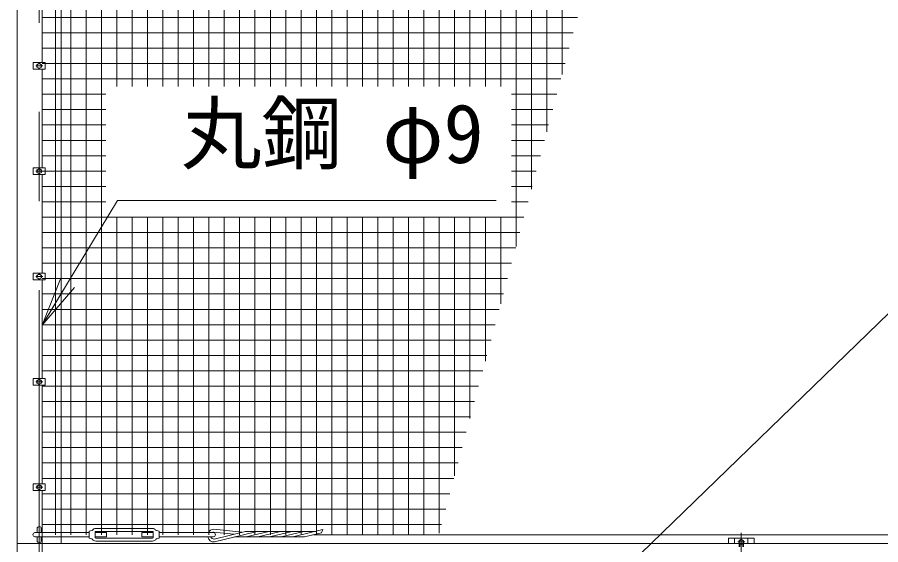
# Model space of a CAD drawing. Units: millimetres at full size; details may follow other scales. Extents: x -14699 to 14701, y -10394 to 10396.
# Drawn here: x -11706 to -9246, y 1270 to 2772 of the extents above; entities that cross this region are included whole.
import ezdxf
from ezdxf.enums import TextEntityAlignment as Align

# ---------------------------------------------------------------- set-up
doc = ezdxf.new("R2010")
doc.units = ezdxf.units.MM
doc.header["$LTSCALE"] = 40
doc.linetypes.add('USER1', pattern=[50.8, 31.75, -6.35, 6.35, -6.35])
for name, color, linetype, lineweight in [('0-0_D-STR3', 3, 'Continuous', 13), ('0-1_D-STR1', 1, 'Continuous', 18), ('0-2_D-BMK', 2, 'USER1', 13), ('0-7_0', 7, 'Continuous', 18), ('0-9_D-STR-TXT', 7, 'Continuous', 13), ('0-B_D-STR2', 7, 'Continuous', 13)]:
    doc.layers.add(name, color=color, linetype=linetype, lineweight=lineweight)
doc.styles.add('ＭＳ ゴシック', font='')
doc.styles.get('ＭＳ ゴシック').set_extended_font_data('MS Gothic')

# ---------------------------------------------------------------- blocks, each defined once
blk = doc.blocks.new('_Open')
at = {"layer": '0-7_0'}
blk.add_line((-40, 6.67), (0, 0), dxfattribs=at)
blk.add_lwpolyline([(-40, -6.67), (0, 0), (-40, 0)], dxfattribs=at)

msp = doc.modelspace()

# ---------------------------------------------------------------- linework, layer by layer
at = {"layer": '0-0_D-STR3'}
for p, q in [((-11332.09, -113.42), (-6328.74, 4733.1)), ((-11634.62, 2642.81), (-11634.62, 2923.81)), ((-11660.32, 2642.81), (-11625.92, 2642.81)), ((-11660.32, 2642.81), (-11660.32, 2623.81)), ((-11649.62, 2637.07), (-11643.12, 2640.82)), ((-11649.62, 2629.56), (-11649.62, 2637.07)), ((-11643.12, 2640.82), (-11636.62, 2637.07)), ((-11636.62, 2637.07), (-11636.62, 2629.56)), ((-11625.92, 2642.81), (-11625.92, 2623.81)), ((-11660.32, 2623.81), (-11625.92, 2623.81)), ((-11643.12, 2625.81), (-11649.62, 2629.56)), ((-11636.62, 2629.56), (-11643.12, 2625.81)), ((-11634.62, 2342.81), (-11634.62, 2623.81)), ((-11660.32, 2342.81), (-11625.92, 2342.81)), ((-11660.32, 2342.81), (-11660.32, 2323.81)), ((-11649.62, 2337.07), (-11643.12, 2340.82)), ((-11649.62, 2329.56), (-11649.62, 2337.07)), ((-11643.12, 2340.82), (-11636.62, 2337.07)), ((-11636.62, 2337.07), (-11636.62, 2329.56)), ((-11625.92, 2342.81), (-11625.92, 2323.81)), ((-11660.32, 2323.81), (-11625.92, 2323.81)), ((-11643.12, 2325.81), (-11649.62, 2329.56)), ((-11636.62, 2329.56), (-11643.12, 2325.81)), ((-11634.62, 2042.81), (-11634.62, 2323.81)), ((-11660.32, 2042.81), (-11625.92, 2042.81)), ((-11660.32, 2042.81), (-11660.32, 2023.81)), ((-11625.92, 2042.81), (-11625.92, 2023.81)), ((-11660.32, 2023.81), (-11625.92, 2023.81)), ((-11649.62, 2037.07), (-11643.12, 2040.82)), ((-11649.62, 2029.56), (-11649.62, 2037.07)), ((-11643.12, 2025.81), (-11649.62, 2029.56)), ((-11643.12, 2040.82), (-11636.62, 2037.07)), ((-11636.62, 2029.56), (-11643.12, 2025.81)), ((-11636.62, 2037.07), (-11636.62, 2029.56)), ((-11634.62, 1742.81), (-11634.62, 2023.81)), ((-11660.32, 1742.81), (-11625.92, 1742.81)), ((-11660.32, 1742.81), (-11660.32, 1723.81)), ((-11660.32, 1723.81), (-11625.92, 1723.81)), ((-11649.62, 1737.07), (-11643.12, 1740.82)), ((-11649.62, 1729.56), (-11649.62, 1737.07)), ((-11643.12, 1725.81), (-11649.62, 1729.56)), ((-11643.12, 1740.82), (-11636.62, 1737.07)), ((-11636.62, 1729.56), (-11643.12, 1725.81)), ((-11636.62, 1737.07), (-11636.62, 1729.56)), ((-11634.62, 1442.81), (-11634.62, 1723.81)), ((-11625.92, 1742.81), (-11625.92, 1723.81)), ((-11660.32, 1442.81), (-11625.92, 1442.81)), ((-11660.32, 1442.81), (-11660.32, 1423.81)), ((-11649.62, 1437.07), (-11643.12, 1440.82)), ((-11649.62, 1429.56), (-11649.62, 1437.07)), ((-11643.12, 1425.81), (-11649.62, 1429.56)), ((-11643.12, 1440.82), (-11636.62, 1437.07)), ((-11636.62, 1429.56), (-11643.12, 1425.81)), ((-11636.62, 1437.07), (-11636.62, 1429.56)), ((-11625.92, 1442.81), (-11625.92, 1423.81)), ((-11660.32, 1423.81), (-11625.92, 1423.81)), ((-11634.62, 1182.81), (-11634.62, 1423.81)), ((-11655.12, 1304.31), (-11501.12, 1304.31)), ((-11649.12, 1315.31), (-11649.12, 1304.31)), ((-11637.12, 1315.31), (-11637.12, 1304.31)), ((-11501.12, 1308.31), (-11493.32, 1309.99)), ((-11501.12, 1288.31), (-11501.12, 1308.31)), ((-11484.12, 1290.81), (-11484.12, 1305.81)), ((-11484.12, 1304.31), (-11451.12, 1304.31)), ((-11482.12, 1316.31), (-11320.12, 1316.31)), ((-11482.12, 1307.81), (-11320.12, 1307.81)), ((-11351.12, 1292.31), (-11351.12, 1304.31)), ((-11351.12, 1304.31), (-11318.12, 1304.31)), ((-11318.12, 1290.81), (-11318.12, 1305.81)), ((-11301.12, 1304.31), (-11147.12, 1304.31)), ((-11146.26, 1305.67), (-11088.58, 1299.68)), ((-11146.04, 1313.69), (-11065.72, 1305.35)), ((-11144.86, 1285.73), (-11059.19, 1306.97)), ((-11143.62, 1277.8), (-11025.95, 1306.97)), ((-10856.2, 1307.85), (-11051.97, 1307.85)), ((-11049.97, 1292.78), (-10992.71, 1306.97)), ((-11016.73, 1292.78), (-10959.47, 1306.97)), ((-10983.49, 1292.78), (-10926.23, 1306.97)), ((-10950.25, 1292.78), (-10892.99, 1306.97)), ((-10917.01, 1292.78), (-10835.19, 1313.06)), ((-10883.77, 1292.78), (-10839.09, 1303.85)), ((-11655.12, 1292.31), (-11501.12, 1292.31)), ((-11649.12, 1292.31), (-11649.12, 1281.31)), ((-11637.12, 1292.31), (-11637.12, 1281.31)), ((-11501.12, 1288.31), (-11493.32, 1286.64)), ((-11482.12, 1288.81), (-11320.12, 1288.81)), ((-11482.12, 1280.31), (-11320.12, 1280.31)), ((-11351.12, 1292.31), (-11318.12, 1292.31)), ((-11301.12, 1288.31), (-11308.92, 1286.64)), ((-11301.12, 1292.31), (-11147.12, 1292.31)), ((-10890.05, 1291.89), (-11086.77, 1291.89)), ((-10861.43, 1298.31), (1156.88, 1298.31)), ((-9643.12, 1285.32), (-9649.62, 1281.57)), ((-9649.62, 1281.57), (-9649.62, 1274.06)), ((-9636.62, 1281.57), (-9643.12, 1285.32)), ((-9636.62, 1274.06), (-9636.62, 1281.57)), ((-9649.62, 1274.06), (-9643.12, 1270.31)), ((-9649.37, 1273.92), (-9649.37, 1263.81)), ((-9647.37, 1272.76), (-9647.37, 1263.81)), ((-9643.12, 1270.31), (-9636.62, 1274.06)), ((-9638.87, 1272.76), (-9638.87, 1263.81)), ((-9636.87, 1273.92), (-9636.87, 1263.81))]:
    msp.add_line(p, q, dxfattribs=at)
for points in [[(-11484.12, 1292.31), (-11451.12, 1292.31), (-11451.12, 1304.31)], [(-11301.12, 1288.31), (-11301.12, 1308.31), (-11308.92, 1309.99)]]:
    msp.add_lwpolyline(points, dxfattribs=at)
for centre in [(-11643.12, 2633.31), (-11643.12, 2333.31), (-11643.12, 2033.31), (-11643.12, 1733.31), (-11643.12, 1433.31), (-9643.12, 1277.81)]:
    msp.add_circle(centre, 6.25, dxfattribs=at)
for centre, radius, start, end in [((-11655.12, 1298.31), 6, 90, 270), ((-11643.12, 1315.31), 6, 0, 180), ((-11494.16, 1313.9), 4, 282.09925, 326.11888), ((-11482.12, 1305.81), 10.5, 90, 146.11888), ((-11482.12, 1305.81), 2, 90, 180), ((-11320.12, 1305.81), 10.5, 33.88112, 90), ((-11320.12, 1305.81), 2, 0, 90), ((-11308.08, 1313.9), 4, 213.88112, 257.90075), ((-11145.24, 1295.72), 18, 92.82496, 151.48944), ((-11145.24, 1295.72), 10, 95.82544, 120.77566), ((-11147.12, 1298.31), 6, 270, 90), ((-11051.97, 1277.85), 30, 90, 103.92636), ((-11018.73, 1277.85), 30, 90, 103.92636), ((-10985.49, 1277.85), 30, 90, 103.92636), ((-10952.25, 1277.85), 30, 90, 103.92636), ((-10919.01, 1277.85), 30, 90, 103.92636), ((-10885.77, 1277.85), 30, 90, 103.92636), ((-10902.46, 1336.11), 71.11, 333.02173, 341.08588), ((-11643.12, 1281.31), 6, 180, 0), ((-11494.16, 1282.73), 4, 33.88112, 77.90075), ((-11482.12, 1290.81), 10.5, 213.88112, 270), ((-11482.12, 1290.81), 2, 180, 270), ((-11320.12, 1290.81), 2, 270, 0), ((-11320.12, 1290.81), 10.5, 270, 326.11888), ((-11308.08, 1282.73), 4, 102.09925, 146.11888), ((-11145.24, 1295.72), 18, 191.63319, 275.17572), ((-11145.24, 1295.72), 10, 199.92759, 272.18972), ((-11057.19, 1321.89), 30, 270, 283.92645), ((-11023.95, 1321.89), 30, 270, 283.92645), ((-10990.71, 1321.89), 30, 270, 283.92645), ((-10957.47, 1321.89), 30, 270, 283.92645), ((-10924.23, 1321.89), 30, 270, 283.92645), ((-10890.99, 1321.89), 30, 270, 283.92645)]:
    msp.add_arc(centre, radius, start, end, dxfattribs=at)
at = {"layer": '0-1_D-STR1'}
for p, q in [((-11580.62, 1273.31), (-11580.62, 5543.31)), ((-9662.12, 1273.31), (-9662.12, 1288.31)), ((-9624.12, 1273.31), (-9624.12, 1288.31)), ((-9606.62, 1273.31), (-9606.62, 1288.31)), ((-11705.62, 1273.31), (1156.88, 1273.31))]:
    msp.add_line(p, q, dxfattribs=at)
for points in [[(-11580.62, 5543.31), (-11705.62, 5543.31), (-11705.62, -1256.69), (-11580.62, -1256.69), (-11580.62, -496.69)], [(-9679.62, 1273.31), (-9679.62, 1288.31), (-9606.62, 1288.31)]]:
    msp.add_lwpolyline(points, dxfattribs=at)
at = {"layer": '0-2_D-BMK'}
for p, q in [((-11643.12, -1307.69), (-11643.12, 5594.31)), ((-11653.12, 2633.31), (-11633.12, 2633.31)), ((-11653.12, 2333.31), (-11633.12, 2333.31)), ((-11653.12, 2033.31), (-11633.12, 2033.31)), ((-11653.12, 1733.31), (-11633.12, 1733.31)), ((-11653.12, 1433.31), (-11633.12, 1433.31)), ((-9643.12, 1303.31), (-9643.12, -796.69)), ((-9633.12, 1277.81), (-9653.12, 1277.81))]:
    msp.add_line(p, q, dxfattribs=at)
at = {"layer": '0-9_D-STR-TXT'}
msp.add_lwpolyline([(-10341.85, 2249.85), (-11419.96, 2249.85), (-11633.58, 1896.57)], dxfattribs=at)
at = {"layer": '0-B_D-STR2'}
for p, q in [((-11597.18, 1298.31), (-11597.18, 5443.31)), ((-11553.43, 1298.31), (-11553.43, 5443.31)), ((-11509.68, 1298.31), (-11509.68, 5443.31)), ((-11465.93, 1298.31), (-11465.93, 5443.31)), ((-11422.18, 2574.52), (-11422.18, 5443.31)), ((-11378.43, 2574.52), (-11378.43, 5443.31)), ((-11334.68, 2574.52), (-11334.68, 5443.31)), ((-11290.93, 2574.52), (-11290.93, 5443.31)), ((-11247.18, 2574.52), (-11247.18, 5443.31)), ((-11203.43, 2574.52), (-11203.43, 5443.31)), ((-11159.68, 2574.52), (-11159.68, 5443.31)), ((-11115.93, 2574.52), (-11115.93, 5443.31)), ((-11072.18, 2574.52), (-11072.18, 5443.31)), ((-11028.43, 2574.52), (-11028.43, 5443.31)), ((-10984.68, 2574.52), (-10984.68, 5443.31)), ((-10940.93, 2574.52), (-10940.93, 5443.31)), ((-10897.18, 2574.52), (-10897.18, 5443.31)), ((-10853.43, 2574.52), (-10853.43, 5443.31)), ((-10809.68, 2574.52), (-10809.68, 5443.31)), ((-10765.93, 2574.52), (-10765.93, 5443.31)), ((-10722.18, 2574.52), (-10722.18, 5443.31)), ((-10678.43, 2574.52), (-10678.43, 5443.31)), ((-10634.68, 2574.52), (-10634.68, 5443.31)), ((-10590.93, 2574.52), (-10590.93, 5443.31)), ((-10547.18, 2574.52), (-10547.18, 5443.31)), ((-10503.43, 2574.52), (-10503.43, 5443.31)), ((-10459.68, 2574.52), (-10459.68, 5443.31)), ((-10415.93, 2574.52), (-10415.93, 5443.31)), ((-10372.18, 2574.52), (-10372.18, 5443.31)), ((-10328.43, 2574.52), (-10328.43, 5443.31)), ((-10284.68, 2119.07), (-10284.68, 5443.31)), ((-10240.93, 2282.35), (-10240.93, 5443.31)), ((-10197.18, 2445.63), (-10197.18, 5443.31)), ((-10153.43, 2608.91), (-10153.43, 5443.31)), ((-11634.62, 2771.34), (-10109.91, 2771.34)), ((-11634.62, 2727.59), (-10121.63, 2727.59)), ((-11634.62, 2683.84), (-10133.35, 2683.84)), ((-11634.62, 2640.09), (-10145.07, 2640.09)), ((-11634.62, 2596.34), (-10156.8, 2596.34)), ((-11634.62, 2552.59), (-11453.29, 2552.59)), ((-10297.58, 2552.59), (-10168.52, 2552.59)), ((-11634.62, 2508.84), (-11453.29, 2508.84)), ((-10297.58, 2508.84), (-10180.24, 2508.84)), ((-11634.62, 2465.09), (-11453.29, 2465.09)), ((-10297.58, 2465.09), (-10191.96, 2465.09)), ((-11634.62, 2421.34), (-11453.29, 2421.34)), ((-10297.58, 2421.34), (-10203.69, 2421.34)), ((-11634.62, 2377.59), (-11453.29, 2377.59)), ((-10297.58, 2377.59), (-10215.41, 2377.59)), ((-11634.62, 2333.84), (-11453.29, 2333.84)), ((-10297.58, 2333.84), (-10227.13, 2333.84)), ((-11634.62, 2290.09), (-11453.29, 2290.09)), ((-10297.58, 2290.09), (-10238.86, 2290.09)), ((-11634.62, 2246.34), (-11453.29, 2246.34)), ((-10297.58, 2246.34), (-10250.58, 2246.34)), ((-11634.62, 2202.59), (-10262.3, 2202.59)), ((-11422.18, 1298.31), (-11422.18, 2203.22)), ((-11378.43, 1298.31), (-11378.43, 2203.22)), ((-11334.68, 1298.31), (-11334.68, 2203.22)), ((-11290.93, 1298.31), (-11290.93, 2203.22)), ((-11247.18, 1298.31), (-11247.18, 2203.22)), ((-11203.43, 1298.31), (-11203.43, 2203.22)), ((-11159.68, 1298.31), (-11159.68, 2203.22)), ((-11115.93, 1298.31), (-11115.93, 2203.22)), ((-11072.18, 1298.31), (-11072.18, 2203.22)), ((-11028.43, 1298.31), (-11028.43, 2203.22)), ((-10984.68, 1298.31), (-10984.68, 2203.22)), ((-10940.93, 1298.31), (-10940.93, 2203.22)), ((-10897.18, 1298.31), (-10897.18, 2203.22)), ((-10853.43, 1298.31), (-10853.43, 2203.22)), ((-10809.68, 1298.31), (-10809.68, 2203.22)), ((-10765.93, 1298.31), (-10765.93, 2203.22)), ((-10722.18, 1298.31), (-10722.18, 2203.22)), ((-10678.43, 1298.31), (-10678.43, 2203.22)), ((-10634.68, 1298.31), (-10634.68, 2203.22)), ((-10590.93, 1298.31), (-10590.93, 2203.22)), ((-10547.18, 1298.31), (-10547.18, 2203.22)), ((-10503.43, 1302.69), (-10503.43, 2203.22)), ((-10459.68, 1465.97), (-10459.68, 2203.22)), ((-10415.93, 1629.24), (-10415.93, 2203.22)), ((-10372.18, 1792.52), (-10372.18, 2203.22)), ((-10328.43, 1955.8), (-10328.43, 2203.22)), ((-11634.62, 2158.84), (-10274.02, 2158.84)), ((-11634.62, 2115.09), (-10285.75, 2115.09)), ((-11634.62, 2071.34), (-10297.47, 2071.34)), ((-11634.62, 2027.59), (-10309.19, 2027.59)), ((-11634.62, 1983.84), (-10320.92, 1983.84)), ((-11634.62, 1940.09), (-10332.64, 1940.09)), ((-11634.62, 1896.34), (-10344.36, 1896.34)), ((-11634.62, 1852.59), (-10356.08, 1852.59)), ((-11634.62, 1808.84), (-10367.81, 1808.84)), ((-11634.62, 1765.09), (-10379.53, 1765.09)), ((-11634.62, 1721.34), (-10391.25, 1721.34)), ((-11634.62, 1677.59), (-10402.97, 1677.59)), ((-11634.62, 1633.84), (-10414.7, 1633.84)), ((-11634.62, 1590.09), (-10426.42, 1590.09)), ((-11634.62, 1546.34), (-10438.14, 1546.34)), ((-11634.62, 1502.59), (-10449.87, 1502.59)), ((-11634.62, 1458.84), (-10461.59, 1458.84)), ((-11634.62, 1415.09), (-10473.31, 1415.09)), ((-11634.62, 1371.34), (-10485.03, 1371.34)), ((-11634.62, 1327.59), (-10496.76, 1327.59))]:
    msp.add_line(p, q, dxfattribs=at)

# ---------------------------------------------------------------- block references
at = {"layer": '0-9_D-STR-TXT', "xscale": 3.5, "yscale": 3.5, "rotation": 238.83933}
msp.add_blockref('_Open', (-11634.62, 1894.86), dxfattribs=at)

# ---------------------------------------------------------------- texts
at = {"layer": '0-9_D-STR-TXT', "style": 'ＭＳ ゴシック'}
msp.add_text('丸鋼 φ9', height=168.3, dxfattribs=at).set_placement((-11239.06, 2306.33), align=Align.BOTTOM_LEFT)

doc.saveas('drawing.dxf')
